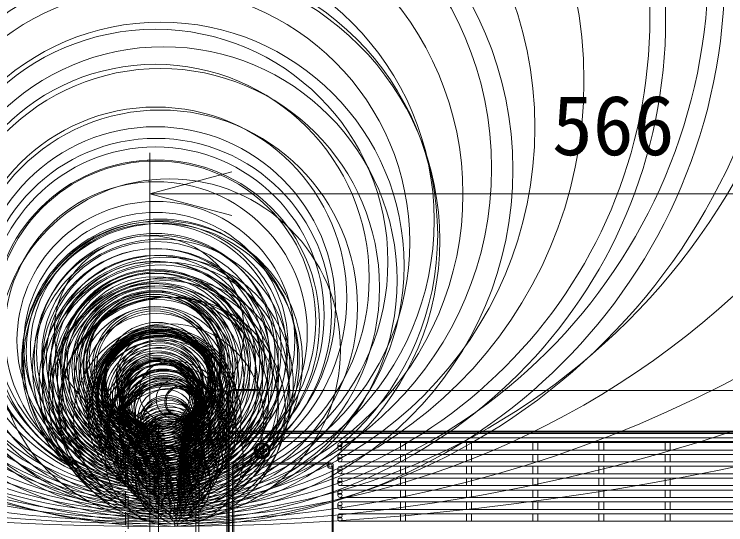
# Model space of a CAD drawing. Units: millimetres, scale not verified. Extents: x -76 to 94, y -146 to 196.
# Drawn here: x 4.7 to 26.42, y 25.14 to 40.73 of the extents above; entities that cross this region are included whole.
import ezdxf
from ezdxf.enums import TextEntityAlignment as Align

# ---------------------------------------------------------------- set-up
doc = ezdxf.new("R2010")
doc.units = ezdxf.units.MM
doc.header["$LTSCALE"] = 0.125
doc.linetypes.add('USER1', pattern=[4.7625, 3.175, -1.5875])
for name, color, linetype, lineweight in [('0-0_0', 7, 'Continuous', 20), ('0-4_GAIKEI', 1, 'Continuous', 18), ('0-5_SUNPO', 7, 'Continuous', 20)]:
    doc.layers.add(name, color=color, linetype=linetype, lineweight=lineweight)
doc.styles.add('ＭＳ ゴシック', font='')
doc.styles.get('ＭＳ ゴシック').set_extended_font_data('MS Gothic')

# ---------------------------------------------------------------- blocks, each defined once
blk = doc.blocks.new('_Open30')
at = {"layer": '0-0_0'}
blk.add_line((0, 0), (-1, 0), dxfattribs=at)
blk.add_lwpolyline([(-1, 0.26795), (0, 0), (-1, -0.26795)], dxfattribs=at)
blk = doc.blocks.new('D3')
at = {"layer": '0-5_SUNPO'}
for p, q in [((202.3423, 342.4325), (202.3423, 349.9957)), ((204.8423, 348.7457), (228.1423, 348.7457))]:
    blk.add_line(p, q, dxfattribs=at)
at = {"layer": '0-5_SUNPO', "xscale": 2.5, "yscale": 2.5, "rotation": 180}
blk.add_blockref('_Open30', (202.3423, 348.7457), dxfattribs=at)
at = {"layer": '0-5_SUNPO', "style": 'ＭＳ ゴシック'}
blk.add_text('566', height=1.833, dxfattribs=at).set_placement((214.6173, 349.3707), align=Align.BOTTOM_LEFT)

msp = doc.modelspace()

# ---------------------------------------------------------------- linework, layer by layer
at = {"layer": '0-4_GAIKEI'}
for p, q in [((11.1917, 20.3136), (11.1917, 29.1886)), ((11.2269, 20.3144), (11.2269, 29.1881)), ((11.2452, 28.0037), (11.2452, 29.2241)), ((10.2417, 21.1189), (10.2417, 28.9085)), ((11.2416, 29.0918), (11.2416, 20.3294)), ((9.1087, 21.8647), (9.1087, 28.1627)), ((11.2416, 27.8387), (11.1917, 27.8387)), ((11.2416, 28.0037), (37.11, 28.0037)), ((11.2433, 27.9834), (36.1401, 27.9834)), ((11.2433, 27.9242), (11.2582, 27.9394)), ((11.5666, 27.9853), (11.5666, 27.9886)), ((11.6667, 27.9886), (11.6667, 27.9863)), ((11.8065, 27.9886), (11.8065, 27.9873)), ((36.1381, 27.6805), (11.2452, 27.6805)), ((11.3666, 26.9462), (11.3666, 22.5462)), ((11.404, 26.9462), (11.404, 22.5462)), ((14.3541, 27.0336), (11.4541, 27.0336)), ((14.3541, 26.9963), (11.4541, 26.9963)), ((14.4042, 22.5462), (14.4042, 26.9462)), ((14.4417, 22.5462), (14.4417, 26.9462))]:
    msp.add_line(p, q, dxfattribs=at)
at = {"layer": '0-4_GAIKEI', "color": 7}
for p, q in [((36.9531, 29.2387), (11.2602, 29.2387)), ((10.2417, 29.0939), (10.2417, 28.9085))]:
    msp.add_line(p, q, dxfattribs=at)
at = {"layer": '0-4_GAIKEI', "color": 8}
for p, q in [((32.6056, 27.6528), (14.6475, 27.6528)), ((16.4933, 27.4378), (16.4933, 27.6395)), ((16.6432, 27.6395), (16.6432, 27.4378)), ((18.5134, 27.4378), (18.5134, 27.6395)), ((18.6633, 27.6395), (18.6633, 27.4378)), ((20.5334, 27.4378), (20.5334, 27.6395)), ((20.6833, 27.6395), (20.6833, 27.4378)), ((22.5535, 27.4378), (22.5535, 27.6395)), ((22.7032, 27.6395), (22.7032, 27.4378)), ((24.5734, 27.4378), (24.5734, 27.6395)), ((24.7232, 27.6395), (24.7232, 27.4378)), ((14.5833, 27.5886), (14.5833, 27.4886)), ((14.6475, 27.4244), (32.6056, 27.4244)), ((14.5833, 27.2261), (14.5833, 27.1263)), ((32.6056, 27.2903), (14.6475, 27.2903)), ((16.4933, 27.0753), (16.4933, 27.277)), ((16.6432, 27.277), (16.6432, 27.0753)), ((18.5134, 27.0753), (18.5134, 27.277)), ((18.6633, 27.277), (18.6633, 27.0753)), ((20.5334, 27.0753), (20.5334, 27.277)), ((20.6833, 27.277), (20.6833, 27.0753)), ((22.5535, 27.0753), (22.5535, 27.277)), ((22.7032, 27.277), (22.7032, 27.0753)), ((24.5734, 27.0753), (24.5734, 27.277)), ((24.7232, 27.277), (24.7232, 27.0753)), ((14.6475, 27.062), (32.6056, 27.062)), ((14.5833, 26.8636), (14.5833, 26.7638)), ((32.6056, 26.9279), (14.6475, 26.9279)), ((16.4933, 26.7128), (16.4933, 26.9146)), ((16.6432, 26.9146), (16.6432, 26.7128)), ((18.5134, 26.7128), (18.5134, 26.9146)), ((18.6633, 26.9146), (18.6633, 26.7128)), ((20.5334, 26.7128), (20.5334, 26.9146)), ((20.6833, 26.9146), (20.6833, 26.7128)), ((22.5535, 26.7128), (22.5535, 26.9146)), ((22.7032, 26.9146), (22.7032, 26.7128)), ((24.5734, 26.7128), (24.5734, 26.9146)), ((24.7232, 26.9146), (24.7232, 26.7128)), ((14.6475, 26.6996), (32.6056, 26.6996)), ((32.6056, 26.5654), (14.6475, 26.5654)), ((16.4933, 26.3502), (16.4933, 26.5521)), ((16.6432, 26.5521), (16.6432, 26.3502)), ((18.5134, 26.3502), (18.5134, 26.5521)), ((18.6633, 26.5521), (18.6633, 26.3502)), ((20.5334, 26.3502), (20.5334, 26.5521)), ((20.6833, 26.5521), (20.6833, 26.3502)), ((22.5535, 26.3502), (22.5535, 26.5521)), ((22.7032, 26.5521), (22.7032, 26.3502)), ((24.5734, 26.3502), (24.5734, 26.5521)), ((24.7232, 26.5521), (24.7232, 26.3502)), ((14.5833, 26.5012), (14.5833, 26.4013)), ((14.6475, 26.3371), (32.6056, 26.3371)), ((14.5833, 26.1386), (14.5833, 26.0387)), ((32.6056, 26.2028), (14.6475, 26.2028)), ((16.4933, 25.9878), (16.4933, 26.1896)), ((16.6432, 26.1896), (16.6432, 25.9878)), ((18.5134, 25.9878), (18.5134, 26.1896)), ((18.6633, 26.1896), (18.6633, 25.9878)), ((20.5334, 25.9878), (20.5334, 26.1896)), ((20.6833, 26.1896), (20.6833, 25.9878)), ((22.5535, 25.9878), (22.5535, 26.1896)), ((22.7032, 26.1896), (22.7032, 25.9878)), ((24.5734, 25.9878), (24.5734, 26.1896)), ((24.7232, 26.1896), (24.7232, 25.9878)), ((14.6475, 25.9745), (32.6056, 25.9745)), ((14.5833, 25.7761), (14.5833, 25.6762)), ((32.6056, 25.8403), (14.6475, 25.8403)), ((16.4933, 25.6253), (16.4933, 25.8272)), ((16.6432, 25.8272), (16.6432, 25.6253)), ((18.5134, 25.6253), (18.5134, 25.8272)), ((18.6633, 25.8272), (18.6633, 25.6253)), ((20.5334, 25.6253), (20.5334, 25.8272)), ((20.6833, 25.8272), (20.6833, 25.6253)), ((22.5535, 25.6253), (22.5535, 25.8272)), ((22.7032, 25.8272), (22.7032, 25.6253)), ((24.5734, 25.6253), (24.5734, 25.8272)), ((24.7232, 25.8272), (24.7232, 25.6253)), ((14.6475, 25.612), (32.6056, 25.612)), ((32.6056, 25.478), (14.6475, 25.478)), ((16.4933, 25.2628), (16.4933, 25.4646)), ((16.6432, 25.4646), (16.6432, 25.2628)), ((18.5134, 25.2628), (18.5134, 25.4646)), ((18.6633, 25.4646), (18.6633, 25.2628)), ((20.5334, 25.2628), (20.5334, 25.4646)), ((20.6833, 25.4646), (20.6833, 25.2628)), ((22.5535, 25.2628), (22.5535, 25.4646)), ((22.7032, 25.4646), (22.7032, 25.2628)), ((24.5734, 25.2628), (24.5734, 25.4646)), ((24.7232, 25.4646), (24.7232, 25.2628)), ((14.5833, 25.4136), (14.5833, 25.3138)), ((14.6475, 25.2496), (32.6056, 25.2496))]:
    msp.add_line(p, q, dxfattribs=at)
at = {"layer": '0-4_GAIKEI', "color": 8, "linetype": 'USER1'}
msp.add_line((8.1745, 22.6387), (8.1745, 27.3887), dxfattribs=at)
at = {"layer": '0-4_GAIKEI'}
for points in [[(10.3363, 29.1938), (10.3363, 21.9809), (10.3304, 21.8245), (10.3245, 21.6699), (10.3191, 21.5204), (10.3136, 21.3788), (10.309, 21.2473), (10.3049, 21.1279), (10.3011, 21.0225), (10.2982, 20.9322), (10.2957, 20.8587), (10.2936, 20.8034), (10.2922, 20.7664), (10.2914, 20.7486), (10.255, 20.7851), (10.2417, 20.8348)], [(11.2452, 29.224), (11.2498, 29.2343), (11.2602, 29.2387), (11.2602, 28.0001), (11.2604, 27.9974), (11.2605, 27.995), (11.2609, 27.9927), (11.2612, 27.991), (11.2617, 27.9896), (11.2619, 27.9894), (11.2621, 27.989), (11.2623, 27.9886)], [(10.2417, 27.9517), (10.2541, 27.9542), (10.2887, 27.9562), (10.3363, 27.957), (11.1917, 27.9592)], [(11.2416, 28.0028), (11.2478, 28.0028), (11.2476, 28.0037)], [(36.954, 27.9754), (36.2139, 27.9883), (36.1916, 27.9886), (11.2416, 27.9886), (11.3933, 27.986), (11.4063, 27.985)], [(11.2452, 21.4284), (11.2452, 27.7957), (11.2447, 27.9228), (11.2433, 27.9242), (11.2433, 27.9834), (11.2416, 27.985), (11.5267, 27.985), (11.5793, 27.9854), (11.6319, 27.9859), (11.6864, 27.9864), (11.7407, 27.9868), (11.8485, 27.9878), (11.9562, 27.9886)], [(11.2582, 27.9886), (11.2483, 27.9927), (11.2436, 28.0028), (11.2436, 28.0037)], [(36.2139, 27.9883), (36.2145, 27.9924), (36.2149, 28.0025), (36.1922, 28.0028), (11.2602, 28.0028), (11.2552, 28.0026), (11.2491, 28.0026), (11.2478, 28.0028), (11.2494, 27.9974), (11.2524, 27.9927), (11.257, 27.9901), (11.2626, 27.9886)], [(36.1233, 21.6234), (36.1233, 27.7968), (36.1236, 27.9247), (11.2595, 27.9247), (11.26, 27.7968), (11.26, 21.6234)], [(10.2417, 27.7348), (10.2541, 27.7362), (10.2887, 27.7371), (10.3363, 27.7373), (11.1917, 27.7386)], [(11.26, 27.7368), (11.2462, 27.7368), (11.2453, 27.7367), (11.2416, 27.7367)], [(36.1381, 27.7957), (36.138, 27.7958), (36.1379, 27.7958), (36.137, 27.7962), (36.1357, 27.7963), (36.1342, 27.7963), (36.1325, 27.7964), (36.1305, 27.7967), (36.1281, 27.7968), (11.2551, 27.7968), (11.2529, 27.7967), (11.2506, 27.7964), (11.2489, 27.7963), (11.2474, 27.7963), (11.2462, 27.7962), (11.2453, 27.7958), (11.2452, 27.7957)], [(12.1354, 27.4349), (12.1358, 27.4086), (12.1354, 27.3824), (12.1206, 27.3796), (12.1204, 27.4086), (12.1206, 27.4378)], [(12.1206, 27.3796), (12.1587, 27.3791), (12.1971, 27.3787), (12.2129, 27.3811), (12.2286, 27.3837), (12.1814, 27.3831), (12.1354, 27.3824)], [(12.1971, 27.4386), (12.2036, 27.4392), (12.2097, 27.4409), (12.2157, 27.4434), (12.2212, 27.4471), (12.2261, 27.4516), (12.2302, 27.4569), (12.2334, 27.4628), (12.2356, 27.4692), (12.2364, 27.4734), (12.2367, 27.4781)], [(12.2367, 27.3392), (12.2361, 27.3455), (12.2343, 27.3519), (12.2318, 27.3576), (12.2282, 27.3634), (12.2236, 27.3682), (12.2185, 27.3722), (12.2125, 27.3754), (12.2062, 27.3775), (12.2017, 27.3783), (12.1971, 27.3787)], [(12.2415, 27.4466), (12.2413, 27.4444), (12.2408, 27.4423), (12.2398, 27.44), (12.2384, 27.4383), (12.2369, 27.4368), (12.2352, 27.4355), (12.2334, 27.4347), (12.2314, 27.434), (12.2301, 27.4338), (12.2286, 27.4338)], [(12.2286, 27.3837), (12.2307, 27.3834), (12.2332, 27.3828), (12.2352, 27.3819), (12.2371, 27.3806), (12.2384, 27.3791), (12.2398, 27.3773), (12.2407, 27.3754), (12.2413, 27.3733), (12.2413, 27.372), (12.2415, 27.3705)], [(12.2376, 27.5546), (12.2371, 27.5167), (12.2367, 27.4781), (12.2392, 27.4626), (12.2415, 27.4466), (12.2412, 27.494), (12.2403, 27.5399)], [(12.2929, 27.5399), (12.292, 27.494), (12.2918, 27.4466), (12.2941, 27.4626), (12.2965, 27.4781), (12.2961, 27.5167), (12.2959, 27.5546)], [(12.3049, 27.4338), (12.3024, 27.4338), (12.3003, 27.4345), (12.298, 27.4354), (12.2961, 27.4369), (12.2946, 27.4384), (12.2934, 27.44), (12.2928, 27.4419), (12.292, 27.4439), (12.2918, 27.4453), (12.2918, 27.4466)], [(12.2918, 27.3705), (12.2919, 27.3728), (12.2925, 27.3751), (12.2934, 27.3773), (12.2946, 27.3791), (12.2961, 27.3806), (12.298, 27.3817), (12.2999, 27.3826), (12.3019, 27.3833), (12.3034, 27.3834), (12.3049, 27.3837)], [(12.2965, 27.4781), (12.2971, 27.4718), (12.2989, 27.4655), (12.3015, 27.4596), (12.305, 27.454), (12.3096, 27.449), (12.3148, 27.4451), (12.3208, 27.4419), (12.3273, 27.4398), (12.3315, 27.4388), (12.3359, 27.4386)], [(12.3359, 27.3787), (12.3297, 27.3782), (12.3236, 27.3765), (12.3176, 27.3738), (12.3121, 27.3701), (12.3071, 27.3657), (12.303, 27.3604), (12.2999, 27.3545), (12.2978, 27.348), (12.2969, 27.3438), (12.2965, 27.3392)], [(12.4127, 27.4378), (12.3746, 27.4383), (12.3359, 27.4386), (12.3204, 27.4363), (12.3049, 27.4338), (12.3519, 27.4342), (12.3977, 27.4349)], [(12.3977, 27.3824), (12.3975, 27.4086), (12.3977, 27.4349), (12.4127, 27.4378), (12.4128, 27.4086), (12.4127, 27.3796)], [(12.2376, 27.2627), (12.2371, 27.3007), (12.2367, 27.3392), (12.2392, 27.3548), (12.2415, 27.3705), (12.2412, 27.3233), (12.2403, 27.2774)], [(12.2959, 27.2627), (12.2961, 27.3007), (12.2965, 27.3392), (12.2941, 27.3548), (12.2918, 27.3705), (12.292, 27.3233), (12.2929, 27.2774)]]:
    msp.add_lwpolyline(points, dxfattribs=at)
at = {"layer": '0-4_GAIKEI', "color": 7}
for points in [[(11.2269, 29.1881), (11.1917, 29.1886), (11.1917, 29.2387), (10.3363, 29.1938)], [(11.2452, 29.224), (11.2416, 29.0918), (11.2416, 29.173)], [(11.4577, 29.2736), (11.4536, 29.2734), (11.4495, 29.2733), (11.4453, 29.2726), (11.4416, 29.2719), (11.4377, 29.2707), (11.4337, 29.2693), (11.43, 29.2678), (11.4264, 29.2661), (11.4227, 29.2642), (11.419, 29.2619), (11.4157, 29.2595), (11.4122, 29.2567), (11.4088, 29.2536), (11.4054, 29.2508), (11.4023, 29.2473), (11.3994, 29.2439)], [(11.3994, 29.2439), (11.4008, 29.244), (11.4078, 29.244), (11.4137, 29.2443), (11.421, 29.2444), (11.429, 29.2445), (12.0899, 29.2445), (12.0973, 29.2444), (12.104, 29.2443), (12.1093, 29.244), (12.1131, 29.244), (12.1151, 29.2439), (12.1158, 29.2439)], [(12.0575, 29.2387), (12.0575, 29.2736), (11.4577, 29.2736), (11.4577, 29.2387)], [(12.1158, 29.2439), (12.1129, 29.2473), (12.1098, 29.2508), (12.1064, 29.2536), (12.103, 29.2567), (12.0997, 29.2595), (12.0962, 29.2619), (12.0926, 29.2642), (12.089, 29.2661), (12.0852, 29.2678), (12.0815, 29.2693), (12.0777, 29.2707), (12.0738, 29.2719), (12.0699, 29.2726), (12.0659, 29.2733), (12.0616, 29.2734), (12.0575, 29.2736)], [(9.1734, 28.1949), (9.1087, 28.1627), (8.8416, 27.9385), (8.8416, 22.0886), (9.1087, 21.8647), (9.1734, 21.8324)]]:
    msp.add_lwpolyline(points, dxfattribs=at)
at = {"layer": '0-4_GAIKEI'}
for points in [[(11.2595, 27.9247), (11.2493, 27.9242), (11.2447, 27.9228), (11.2491, 27.9334), (11.2595, 27.9379)], [(36.125, 27.9394), (11.2582, 27.9394), (11.2595, 27.9379), (36.1236, 27.9379)], [(12.1354, 27.4349), (12.1814, 27.4342), (12.2286, 27.4338), (12.2129, 27.4363), (12.1971, 27.4386), (12.1587, 27.4383), (12.1206, 27.4378)], [(12.2959, 27.5546), (12.2666, 27.555), (12.2376, 27.5546), (12.2403, 27.5399), (12.2666, 27.5395), (12.2929, 27.5399)], [(12.3977, 27.3824), (12.3519, 27.3831), (12.3049, 27.3837), (12.3204, 27.3811), (12.3359, 27.3787), (12.3746, 27.3791), (12.4127, 27.3796)], [(12.2376, 27.2627), (12.2666, 27.2624), (12.2959, 27.2627), (12.2929, 27.2774), (12.2666, 27.2777), (12.2403, 27.2774)]]:
    msp.add_lwpolyline(points, close=True, dxfattribs=at)
at = {"layer": '0-4_GAIKEI', "color": 8, "linetype": 'USER1'}
msp.add_lwpolyline([(8.8417, 27.3887), (8.1745, 27.3887), (8.0995, 27.3137), (8.0995, 22.7138), (8.1745, 22.6387), (8.8417, 22.6387)], dxfattribs=at)
at = {"layer": '0-4_GAIKEI'}
for centre, radius in [((9.0876, 110.37), 85.2785), ((9.0303, 81.0153), 55.8478), ((9.0178, 63.2141), 37.9706), ((9.0223, 51.5715), 26.2522), ((9.0384, 45.7478), 20.3523), ((9.2786, 44.2093), 19.041), ((9.0337, 42.3362), 16.8648), ((9.4174, 42.0706), 16.9783), ((9.2438, 40.5897), 15.3451), ((9.0208, 40.632), 15.0846), ((9.0181, 38.7), 13.0768), ((9.0152, 37.2791), 11.5799), ((9.2593, 35.9877), 10.6666), ((9.0195, 36.0315), 10.2563), ((9.0107, 35.2396), 9.3886), ((9.0091, 34.4396), 8.5128), ((9.1759, 34.002), 8.4528), ((9.2613, 33.8302), 8.4326), ((9.0076, 33.7735), 7.7707), ((9.1705, 33.0588), 7.4335), ((9.0109, 33.1763), 7.0974), ((9.2547, 32.6068), 7.1329), ((9.0118, 32.6791), 6.5242), ((9.1647, 32.3884), 6.687), ((9.1633, 31.7926), 6.0149), ((9.0205, 32.065), 5.8341), ((9.0154, 31.802), 5.4952), ((9.0303, 31.5865), 5.3555), ((9.0144, 31.5312), 5.1484), ((9.0278, 31.2947), 4.9879), ((9.0091, 31.3534), 4.895), ((9.4318, 30.4749), 5.2285), ((9.0292, 31.0001), 4.6172), ((9.0254, 30.7756), 4.2408), ((9.0232, 30.6456), 4.035), ((9.2135, 30.1402), 4.2851), ((9.1534, 30.2796), 4.1972), ((9.1957, 30.1369), 4.206), ((9.0387, 30.4297), 3.9708), ((9.0215, 30.5138), 3.8272), ((9.0357, 30.2593), 3.7246), ((9.0208, 30.4004), 3.6377), ((9.1896, 29.937), 3.9298), ((9.0162, 30.3143), 3.476), ((9.0368, 30.0955), 3.4848), ((9.0126, 30.2436), 3.3295), ((9.3396, 29.432), 3.8798), ((9.1703, 29.7654), 3.6061), ((9.0113, 30.1794), 3.1894), ((9.32, 29.3946), 3.7662), ((9.1641, 29.6567), 3.4215), ((9.0383, 29.9349), 3.2481), ((9.0076, 30.1276), 3.0619), ((9.1564, 29.5924), 3.2811), ((9.0407, 29.7965), 3.0336), ((9.0107, 30.0435), 2.9016), ((9.0008, 30.065), 2.8477), ((8.9954, 30.0559), 2.763), ((9.4367, 29.0059), 3.6825), ((9.313, 29.1535), 3.4487), ((9.1509, 29.5205), 3.1331), ((8.9914, 30.0433), 2.6746), ((9.1458, 29.4493), 2.986), ((9.0399, 29.6853), 2.8466), ((8.9935, 29.9758), 2.5312), ((8.9888, 29.9804), 2.4603), ((8.9849, 29.9881), 2.3923), ((9.04, 29.5916), 2.677), ((8.9811, 29.9833), 2.3119), ((8.9766, 30.0008), 2.2539), ((8.9751, 29.9969), 2.1743), ((8.9682, 30.0368), 2.1387), ((8.9489, 30.1522), 2.0283), ((9.5152, 28.6329), 3.4627), ((9.4205, 28.7485), 3.3484), ((9.3082, 28.9376), 3.1563), ((9.042, 29.5066), 2.516), ((8.9679, 30.043), 2.069), ((8.9597, 30.088), 2.0389), ((9.0422, 29.4344), 2.3678), ((8.9837, 29.8893), 1.9145), ((8.9822, 29.894), 1.8436), ((9.0451, 29.3688), 2.226), ((8.9815, 29.8993), 1.7733), ((9.0609, 29.731), 1.5924), ((9.4137, 28.3791), 2.9022), ((9.1987, 28.8556), 2.3131), ((9.1914, 28.8731), 2.2544), ((9.1839, 28.8867), 2.192), ((9.1087, 29.2498), 1.8725), ((9.0959, 29.3511), 1.7457), ((9.0883, 29.431), 1.6733), ((9.0747, 29.5511), 1.6415), ((9.0758, 29.5897), 1.603), ((9.0731, 29.6436), 1.5802), ((9.1771, 28.9061), 2.1353), ((9.1677, 28.9388), 2.0922), ((9.1587, 28.9772), 2.0547), ((9.055, 29.0935), 1.8746), ((9.1607, 28.9454), 1.9464), ((9.1507, 28.9967), 1.922), ((9.1199, 29.1813), 1.8796), ((9.1432, 29.0436), 1.893), ((9.132, 29.1068), 1.8805), ((9.0541, 29.0751), 1.7804), ((9.1093, 29.2655), 1.7353), ((9.1225, 29.1829), 1.7279), ((9.1041, 29.3347), 1.6518), ((9.0939, 29.4386), 1.6034), ((9.293, 28.4275), 2.3399), ((9.0542, 29.0585), 1.6878), ((9.1528, 29.4764), 1.3217), ((9.1601, 29.3856), 1.308), ((9.0554, 29.0367), 1.5901), ((9.0555, 29.0301), 1.5077), ((9.0563, 29.0264), 1.428), ((9.1726, 29.2826), 1.281), ((9.0559, 29.0316), 1.3573), ((9.0567, 29.0358), 1.2856), ((9.0576, 29.044), 1.2178), ((9.0577, 29.0624), 1.1603), ((9.2025, 28.9087), 1.2906), ((9.1913, 29.1633), 1.2365), ((9.3454, 28.0594), 2.1232), ((9.3377, 28.0393), 2.0264), ((9.2218, 28.7062), 1.3173), ((9.0582, 29.083), 1.1048), ((9.2206, 28.7931), 1.25), ((9.2126, 28.9225), 1.2255), ((9.211, 28.9817), 1.2076), ((9.0584, 29.105), 1.051), ((9.2169, 29.0234), 1.1705), ((9.0591, 29.1281), 0.9982), ((9.2496, 29.007), 1.0697), ((9.3241, 28.0211), 1.8551), ((9.316, 28.042), 1.7996), ((9.307, 28.0827), 1.7639), ((9.2986, 28.1184), 1.7233), ((9.2906, 28.1504), 1.679), ((9.2365, 28.605), 1.2916), ((9.2377, 28.6813), 1.2133), ((9.2775, 28.8601), 0.9962), ((9.2663, 28.3139), 1.3827), ((9.2775, 28.2354), 1.3802), ((9.2516, 28.4986), 1.2607), ((9.2657, 28.4004), 1.2382), ((9.2984, 28.733), 0.9439), ((9.3011, 28.652), 0.9409), ((9.3922, 27.6345), 1.7731), ((9.2887, 28.1595), 1.3804), ((9.3077, 28.0255), 1.3989), ((9.298, 28.0915), 1.3886), ((9.317, 27.9566), 1.4063), ((9.2771, 28.3129), 1.2266), ((9.29, 28.2207), 1.2103), ((9.3126, 28.5492), 0.9146), ((9.5848, 27.2031), 2.1099), ((9.3337, 28.4184), 0.8586), ((9.3425, 28.1412), 0.8919), ((9.3533, 28.2925), 0.8077), ((9.3604, 28.1396), 0.81), ((9.3602, 28.2028), 0.7953), ((9.4527, 27.237), 1.6046), ((9.4454, 27.2197), 1.5104), ((9.3614, 27.8601), 0.9191), ((9.4392, 27.2057), 1.4195), ((9.4085, 27.3276), 1.2339), ((9.3903, 27.4957), 1.0167), ((9.3737, 27.7616), 0.8968), ((9.3857, 27.6644), 0.876), ((9.4044, 27.864), 0.6842), ((9.4238, 27.8802), 0.6186), ((9.485, 26.9598), 1.4034), ((9.3993, 27.4228), 1.0205), ((9.4086, 27.3459), 1.0202), ((9.4179, 27.2664), 1.0174), ((9.3963, 27.5723), 0.8602), ((9.407, 27.4808), 0.8453), ((9.4123, 27.7757), 0.6727), ((9.4265, 27.6644), 0.6374), ((9.4477, 27.8965), 0.5517), ((9.4497, 27.0317), 1.0902), ((9.4417, 27.0856), 1.0671), ((9.4264, 27.1967), 1.0244), ((9.417, 27.3879), 0.8288), ((9.4515, 27.5199), 0.5672), ((9.4803, 27.6568), 0.4635), ((9.4639, 27.4127), 0.5363), ((9.4759, 27.3065), 0.5069), ((9.4942, 27.5452), 0.4281), ((9.508, 27.4323), 0.3915), ((9.5337, 26.5433), 1.1403), ((9.4866, 27.2039), 0.4809), ((9.5206, 27.3227), 0.3582), ((12.2669, 27.4086), 0.2453), ((12.2669, 27.4084), 0.2204), ((12.2669, 27.4085), 0.215), ((12.2669, 27.4084), 0.2071), ((12.2669, 27.4085), 0.2003), ((12.2669, 27.4085), 0.1972), ((9.5657, 26.3779), 1.1293), ((9.5277, 26.5075), 1.0271), ((9.4943, 26.6766), 0.8098), ((9.4887, 26.9013), 0.5684), ((9.4937, 26.9834), 0.4941), ((9.4972, 27.1017), 0.4556), ((9.507, 26.9997), 0.4304), ((9.5325, 27.2151), 0.3273), ((9.5436, 27.1089), 0.298), ((9.4975, 26.8061), 0.5503), ((9.5057, 26.7157), 0.537), ((9.5133, 26.6313), 0.5298), ((9.5027, 26.8886), 0.4764), ((9.5536, 27.0057), 0.2717), ((9.515, 26.5838), 0.5599), ((9.5225, 26.5006), 0.5541), ((9.5632, 26.9033), 0.2465), ((9.5651, 26.7424), 0.2429), ((9.5719, 26.8023), 0.2226), ((11.454, 26.9462), 0.0874), ((11.4542, 26.9461), 0.0502), ((14.3542, 26.9461), 0.0875), ((14.354, 26.9462), 0.0501), ((9.5709, 26.1244), 0.7979), ((9.5549, 26.1597), 0.6002), ((9.549, 26.2118), 0.5748), ((9.5426, 26.2801), 0.5658), ((9.5366, 26.3464), 0.5546), ((9.5664, 26.5911), 0.2487), ((9.5737, 26.4932), 0.2282), ((9.5731, 26.6448), 0.2226), ((9.5669, 26.1969), 0.3246), ((9.571, 26.4326), 0.2464), ((9.5777, 26.34), 0.2314), ((9.5952, 26.5073), 0.16), ((9.6017, 26.4114), 0.1418), ((9.608, 25.7548), 0.5832), ((9.5791, 26.2656), 0.2354), ((9.5854, 26.1726), 0.2201), ((9.6076, 26.3173), 0.1254), ((9.6131, 26.2254), 0.1115), ((9.5949, 25.7717), 0.3663), ((9.5902, 25.8332), 0.3499), ((9.5966, 25.9917), 0.1949), ((9.6015, 25.9046), 0.1857), ((9.6158, 25.9867), 0.1089), ((9.6182, 26.1341), 0.0981), ((9.6229, 26.0427), 0.0849), ((9.6063, 25.8161), 0.175), ((9.6108, 25.7325), 0.1694), ((9.631, 25.864), 0.0627), ((9.6224, 25.4985), 0.1699), ((9.6342, 25.7766), 0.0535), ((9.6373, 25.6892), 0.0444), ((9.6402, 25.6037), 0.0373), ((9.6259, 25.4298), 0.1793), ((9.632, 25.5583), 0.0719), ((9.6349, 25.4732), 0.0652), ((9.6426, 25.518), 0.0302), ((9.6445, 25.4334), 0.0242), ((9.6421, 25.231), 0.0583), ((9.6464, 25.3503), 0.0198), ((9.6478, 25.2671), 0.0151), ((9.6457, 25.1417), 0.0476), ((9.649, 25.1846), 0.0114)]:
    msp.add_circle(centre, radius, dxfattribs=at)
at = {"layer": '0-4_GAIKEI', "color": 7}
for centre, radius in [((8.822, 31.0704), 2.8969), ((9.0106, 30.2189), 2.0247), ((9.2144, 29.6294), 1.401), ((9.4397, 29.2067), 0.922), ((9.6469, 28.9746), 0.6109), ((9.769, 28.9102), 0.4729), ((9.7884, 28.9058), 0.4533), ((10.3416, 29.094), 0.0999), ((11.2265, 29.1731), 0.015), ((11.26, 29.2239), 0.0148), ((11.2601, 29.2237), 0.0149), ((11.3872, 29.2551), 0.0166), ((11.3879, 29.2536), 0.0149), ((12.128, 29.2551), 0.0166), ((12.1273, 29.2536), 0.0149)]:
    msp.add_circle(centre, radius, dxfattribs=at)
at = {"layer": '0-4_GAIKEI', "color": 8}
for centre, radius in [((14.6475, 27.5886), 0.0642), ((14.6475, 27.4886), 0.0642), ((14.6475, 27.2261), 0.0642), ((14.6474, 27.1261), 0.0641), ((14.6474, 26.8638), 0.0641), ((14.6474, 26.7637), 0.0641), ((14.6474, 26.5013), 0.0641), ((14.6475, 26.4013), 0.0642), ((14.6474, 26.1387), 0.0641), ((14.6474, 26.0386), 0.0641), ((14.6474, 25.7762), 0.0641), ((14.6474, 25.6761), 0.0641), ((14.6475, 25.4138), 0.0642), ((14.6475, 25.3137), 0.0642)]:
    msp.add_circle(centre, radius, dxfattribs=at)

# ---------------------------------------------------------------- block references
at = {"layer": '0-5_SUNPO'}
msp.add_blockref('D3', (-193.5007, -313.4939), dxfattribs=at)

doc.saveas('drawing.dxf')
